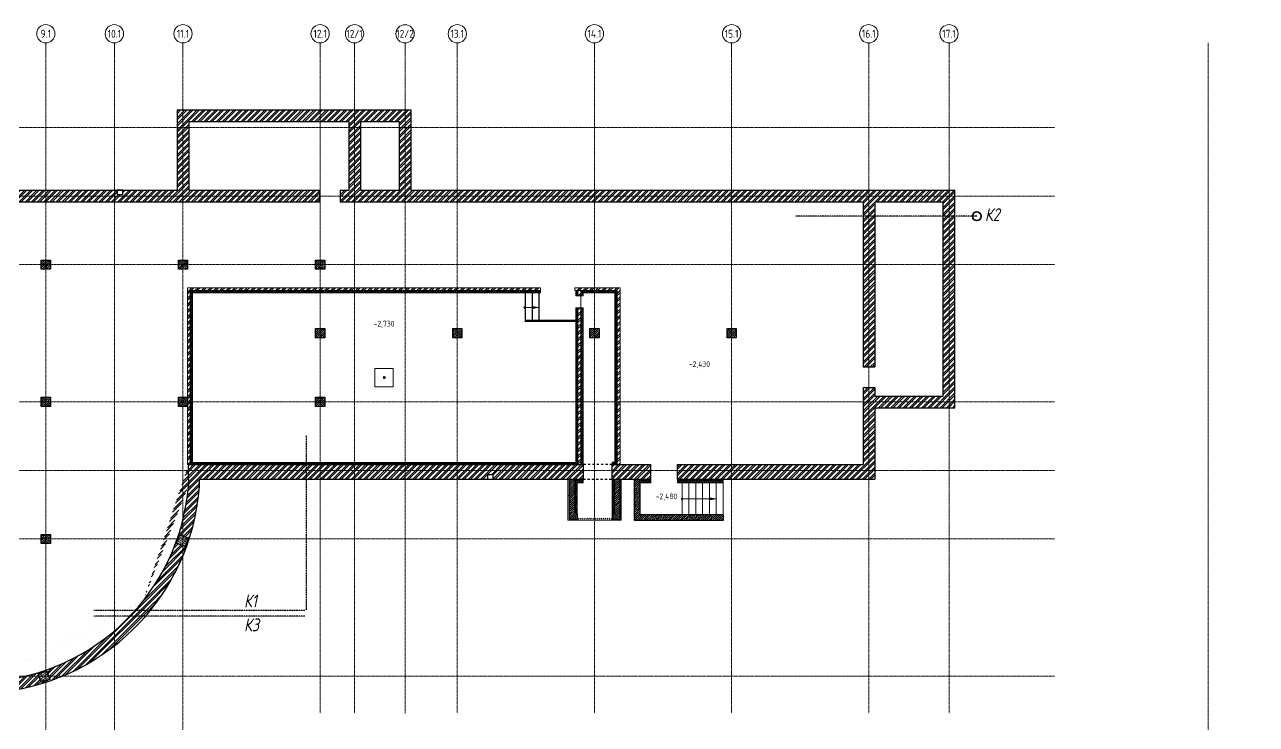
# Model space of a CAD drawing. Header units: millimetres. Extents: x -222892 to 671268, y 0 to 135099.
# Drawn here: x -195161 to -141279, y 104488 to 135099 of the extents above; entities that cross this region are included whole.
import ezdxf
from ezdxf import colors
from ezdxf.entities.mleader import LeaderData, LeaderLine
from ezdxf.enums import TextEntityAlignment as Align
from ezdxf.math import Vec2, Vec3

# ---------------------------------------------------------------- set-up
doc = ezdxf.new("R2010")
doc.units = ezdxf.units.MM
for name, pattern in [('ADSK_Штриховая_ш2 п1', [3, 2, -1]), ('осевая', [2, 1.25, -0.25, 0.25, -0.25]), ('Штрих', [6.35, 3.175, -3.175])]:
    doc.linetypes.add(name, pattern=pattern)
for name, color, linetype in [('_TEXT', 7, 'Continuous'), ('АР_Колонны', 250, 'Continuous'), ('АР_МосжилНии_Стены', 127, 'Continuous'), ('АР_Сети', 250, 'ADSK_Штриховая_ш2 п1'), ('АР_стены', 250, 'Continuous'), ('АР_Сущ Несущая стена', 216, 'Continuous'), ('Тонкая', 7, 'Continuous')]:
    doc.layers.add(name, color=color, linetype=linetype)
for name, color, linetype, lineweight in [('_К2', 42, 'Continuous', 35), ('АР_Колонны Штрих', 250, 'Continuous', 5), ('АР_Лестницы', 250, 'Continuous', 15), ('АР_Перегородки кирпич', 244, 'Continuous', 5), ('АР_Перегородки_кирпич_Штрих', 244, 'Continuous', 5), ('АР_Утеплитель', 154, 'Continuous', 5), ('АР_Штриховка кирпич', 250, 'Continuous', 5), ('АР_Штриховка монолит', 250, 'Continuous', 5), ('КР_Оси', 7, 'Continuous', 5), ('КР_Тонкая', 250, 'Continuous', 5), ('М_проемы ОВ 4-5эт', 172, 'Continuous', 5), ('ФВ-5', 250, 'Continuous', 5), ('Штриховка', 7, 'Continuous', 5)]:
    doc.layers.add(name, color=color, linetype=linetype, lineweight=lineweight)
doc.styles.add('ISOCPEUR', font='isocpeur.ttf', dxfattribs={"width": 0.85})
doc.styles.add('М2', font='isocpeui.ttf', dxfattribs={"width": 0.8})

# ---------------------------------------------------------------- blocks, each defined once
blk = doc.blocks.new('*U4456')
h = blk.add_hatch(color=256)
h.dxf.hatch_style = 1
edge = h.paths.add_edge_path()
edge.add_arc((0, 0), 27.6, 359.64, 719.64)
h = blk.add_hatch(color=256)
h.dxf.hatch_style = 1
h.paths.add_polyline_path([(1200, -44), (1200, 44), (1500, 0)])
blk.add_line((1500, 0), (0, 0))
blk.add_lwpolyline([(1200, 44), (1200, -44), (1500, 0), (1200, 44)])
blk.add_circle((0, 0), 27.6)
blk = doc.blocks.new('A$Cb1ac1438')
at = {"layer": 'АР_Колонны Штрих', "ltscale": 100}
h = blk.add_hatch(dxfattribs=at)
h.set_pattern_fill('ANSI35', color=256, scale=500, angle=161.0398)
h.set_pattern_definition([(206.039832, (898269.91, -348997.31), (54.874485, -112.311134), []), (206.039832, (898186.31, -348968.59), (54.874485, -112.311134), [156.25, -31.25, 0, -31.25])])
h.paths.add_polyline_path([(5719, -203), (6098, -333), (6228, 46), (5849, 176)])
h = blk.add_hatch(dxfattribs=at)
h.set_pattern_fill('ANSI35', color=256, scale=500, angle=-72.0645)
h.set_pattern_definition([(332.935457, (-256735.91, 917047.48), (56.87424, 111.311818), []), (332.935457, (-256708.7, 916963.39), (56.87424, 111.311818), [156.25, -31.25, 0, -31.25])])
h.paths.add_polyline_path([(173, -6155), (50, -5774), (-331, -5897), (-207, -6278)])
at = {"layer": 'АР_Колонны', "ltscale": 100}
for points in [[(6098, -333), (5719, -203), (5849, 176), (6228, 46)], [(50, -5774), (173, -6155), (-207, -6278), (-331, -5897)]]:
    blk.add_lwpolyline(points, close=True, dxfattribs=at)
blk = doc.blocks.new('_DotSmall')
at = {"color": 0, "linetype": 'ByBlock', "const_width": 0.5}
blk.add_lwpolyline([(-0.0625, 0, 1), (0.0625, 0, 1)], format="xyb", close=True, dxfattribs=at)
blk = doc.blocks.new('*U4727')
h = blk.add_hatch(color=256)
h.dxf.hatch_style = 1
edge = h.paths.add_edge_path()
edge.add_arc((0, 0), 27.6, 359.64, 719.64)
h = blk.add_hatch(color=256)
h.dxf.hatch_style = 1
h.paths.add_polyline_path([(326, -44), (326, 44), (626, 0)])
blk.add_line((626, 0), (0, 0))
blk.add_lwpolyline([(326, 44), (326, -44), (626, 0), (326, 44)])
blk.add_circle((0, 0), 27.6)
blk = doc.blocks.new('*U5867')
at = {"color": 0, "linetype": 'ByBlock', "lineweight": -2, "ltscale": 10}
blk.add_line((0, 0), (0, -80880), dxfattribs=at)
blk = doc.blocks.new('*U5875')
at = {"color": 0, "linetype": 'Continuous', "lineweight": -2}
blk.add_line((-71487, 0), (-71987, 0), dxfattribs=at)
at = {"color": 0, "linetype": 'ByBlock', "lineweight": -2, "ltscale": 10}
blk.add_line((0, 0), (-71487, 0), dxfattribs=at)
at = {"color": 0, "linetype": 'Continuous', "lineweight": -2}
blk.add_circle((-72387, 0), 400, dxfattribs=at)
at = {"color": 0, "linetype": 'Continuous', "lineweight": -2, "style": 'ISOCPEUR', "width": 0.85}
blk.add_text('Ж.1', height=350, dxfattribs=at).set_placement((-72387, 0), align=Align.MIDDLE_CENTER)
blk = doc.blocks.new('*U5876')
at = {"color": 0, "linetype": 'Continuous', "lineweight": -2}
blk.add_line((-71487, 0), (-71987, 0), dxfattribs=at)
at = {"color": 0, "linetype": 'ByBlock', "lineweight": -2, "ltscale": 10}
blk.add_line((0, 0), (-71487, 0), dxfattribs=at)
at = {"color": 0, "linetype": 'Continuous', "lineweight": -2}
blk.add_circle((-72387, 0), 400, dxfattribs=at)
at = {"color": 0, "linetype": 'Continuous', "lineweight": -2, "style": 'ISOCPEUR', "width": 0.85}
blk.add_text('И.1', height=350, dxfattribs=at).set_placement((-72387, 0), align=Align.MIDDLE_CENTER)
blk = doc.blocks.new('*U5877')
at = {"color": 0, "linetype": 'Continuous', "lineweight": -2}
blk.add_line((-71487, 0), (-71987, 0), dxfattribs=at)
at = {"color": 0, "linetype": 'ByBlock', "lineweight": -2, "ltscale": 10}
blk.add_line((0, 0), (-71487, 0), dxfattribs=at)
at = {"color": 0, "linetype": 'Continuous', "lineweight": -2}
blk.add_circle((-72387, 0), 400, dxfattribs=at)
at = {"color": 0, "linetype": 'Continuous', "lineweight": -2, "style": 'ISOCPEUR', "width": 0.85}
blk.add_text('К.1', height=350, dxfattribs=at).set_placement((-72387, 0), align=Align.MIDDLE_CENTER)
blk = doc.blocks.new('*U5878')
at = {"color": 0, "linetype": 'Continuous', "lineweight": -2}
blk.add_line((-71487, 0), (-71987, 0), dxfattribs=at)
at = {"color": 0, "linetype": 'ByBlock', "lineweight": -2, "ltscale": 10}
blk.add_line((0, 0), (-71487, 0), dxfattribs=at)
at = {"color": 0, "linetype": 'Continuous', "lineweight": -2}
blk.add_circle((-72387, 0), 400, dxfattribs=at)
at = {"color": 0, "linetype": 'Continuous', "lineweight": -2, "style": 'ISOCPEUR', "width": 0.85}
blk.add_text('Л.1', height=350, dxfattribs=at).set_placement((-72387, 0), align=Align.MIDDLE_CENTER)
blk = doc.blocks.new('*U5879')
at = {"color": 0, "linetype": 'Continuous', "lineweight": -2}
blk.add_line((-71487, 0), (-71987, 0), dxfattribs=at)
at = {"color": 0, "linetype": 'ByBlock', "lineweight": -2, "ltscale": 10}
blk.add_line((0, 0), (-71487, 0), dxfattribs=at)
at = {"color": 0, "linetype": 'Continuous', "lineweight": -2}
blk.add_circle((-72387, 0), 400, dxfattribs=at)
at = {"color": 0, "linetype": 'Continuous', "lineweight": -2, "style": 'ISOCPEUR', "width": 0.85}
blk.add_text('М.1', height=350, dxfattribs=at).set_placement((-72387, 0), align=Align.MIDDLE_CENTER)
blk = doc.blocks.new('*U5880')
at = {"color": 0, "linetype": 'Continuous', "lineweight": -2}
blk.add_line((-71487, 0), (-71987, 0), dxfattribs=at)
at = {"color": 0, "linetype": 'ByBlock', "lineweight": -2, "ltscale": 10}
blk.add_line((0, 0), (-71487, 0), dxfattribs=at)
at = {"color": 0, "linetype": 'Continuous', "lineweight": -2}
blk.add_circle((-72387, 0), 400, dxfattribs=at)
at = {"color": 0, "linetype": 'Continuous', "lineweight": -2, "style": 'ISOCPEUR', "width": 0.85}
blk.add_text('Н.1', height=350, dxfattribs=at).set_placement((-72387, 0), align=Align.MIDDLE_CENTER)
blk = doc.blocks.new('*U5881')
at = {"color": 0, "linetype": 'Continuous', "lineweight": -2}
blk.add_line((-71487, 0), (-71987, 0), dxfattribs=at)
at = {"color": 0, "linetype": 'ByBlock', "lineweight": -2, "ltscale": 10}
blk.add_line((0, 0), (-71487, 0), dxfattribs=at)
at = {"color": 0, "linetype": 'Continuous', "lineweight": -2}
blk.add_circle((-72387, 0), 400, dxfattribs=at)
at = {"color": 0, "linetype": 'Continuous', "lineweight": -2, "style": 'ISOCPEUR', "width": 0.85}
blk.add_text('П.1', height=350, dxfattribs=at).set_placement((-72387, 0), align=Align.MIDDLE_CENTER)
blk = doc.blocks.new('*U5889')
at = {"color": 0, "linetype": 'Continuous', "lineweight": -2}
blk.add_line((0, 0), (0, 500), dxfattribs=at)
at = {"color": 0, "linetype": 'ByBlock', "lineweight": -2, "ltscale": 10}
blk.add_line((0, 0), (0, -53278), dxfattribs=at)
at = {"color": 0, "linetype": 'Continuous', "lineweight": -2}
blk.add_circle((0, 900), 400, dxfattribs=at)
at = {"color": 0, "linetype": 'Continuous', "lineweight": -2, "style": 'ISOCPEUR', "width": 0.85}
blk.add_text('9.1', height=350, dxfattribs=at).set_placement((0, 900), align=Align.MIDDLE_CENTER)
blk = doc.blocks.new('*U5890')
at = {"color": 0, "linetype": 'Continuous', "lineweight": -2}
blk.add_line((0, 0), (0, 500), dxfattribs=at)
at = {"color": 0, "linetype": 'ByBlock', "lineweight": -2, "ltscale": 10}
blk.add_line((0, 0), (0, -53278), dxfattribs=at)
at = {"color": 0, "linetype": 'Continuous', "lineweight": -2}
blk.add_circle((0, 900), 400, dxfattribs=at)
at = {"color": 0, "linetype": 'Continuous', "lineweight": -2, "style": 'ISOCPEUR', "width": 0.85}
blk.add_text('10.1', height=350, dxfattribs=at).set_placement((0, 900), align=Align.MIDDLE_CENTER)
blk = doc.blocks.new('*U5891')
at = {"color": 0, "linetype": 'Continuous', "lineweight": -2}
blk.add_line((0, 0), (0, 500), dxfattribs=at)
at = {"color": 0, "linetype": 'ByBlock', "lineweight": -2, "ltscale": 10}
blk.add_line((0, 0), (0, -53278), dxfattribs=at)
at = {"color": 0, "linetype": 'Continuous', "lineweight": -2}
blk.add_circle((0, 900), 400, dxfattribs=at)
at = {"color": 0, "linetype": 'Continuous', "lineweight": -2, "style": 'ISOCPEUR', "width": 0.85}
blk.add_text('11.1', height=350, dxfattribs=at).set_placement((0, 900), align=Align.MIDDLE_CENTER)
blk = doc.blocks.new('*U5892')
at = {"color": 0, "linetype": 'Continuous', "lineweight": -2}
blk.add_line((0, 0), (0, 500), dxfattribs=at)
at = {"color": 0, "linetype": 'ByBlock', "lineweight": -2, "ltscale": 10}
blk.add_line((0, 0), (0, -28823), dxfattribs=at)
at = {"color": 0, "linetype": 'Continuous', "lineweight": -2}
blk.add_circle((0, 900), 400, dxfattribs=at)
at = {"color": 0, "linetype": 'Continuous', "lineweight": -2, "style": 'ISOCPEUR', "width": 0.85}
blk.add_text('12.1', height=350, dxfattribs=at).set_placement((0, 900), align=Align.MIDDLE_CENTER)
blk = doc.blocks.new('*U5893')
at = {"color": 0, "linetype": 'Continuous', "lineweight": -2}
blk.add_line((0, 0), (0, 500), dxfattribs=at)
at = {"color": 0, "linetype": 'ByBlock', "lineweight": -2, "ltscale": 10}
blk.add_line((0, 0), (0, -28823), dxfattribs=at)
at = {"color": 0, "linetype": 'Continuous', "lineweight": -2}
blk.add_circle((0, 900), 400, dxfattribs=at)
at = {"color": 0, "linetype": 'Continuous', "lineweight": -2, "style": 'ISOCPEUR', "width": 0.85}
blk.add_text('12/1', height=350, dxfattribs=at).set_placement((0, 900), align=Align.MIDDLE_CENTER)
blk = doc.blocks.new('*U5894')
at = {"color": 0, "linetype": 'Continuous', "lineweight": -2}
blk.add_line((0, 0), (0, 500), dxfattribs=at)
at = {"color": 0, "linetype": 'ByBlock', "lineweight": -2, "ltscale": 10}
blk.add_line((0, 0), (0, -28821.751551), dxfattribs=at)
at = {"color": 0, "linetype": 'Continuous', "lineweight": -2}
blk.add_circle((0, 900), 400, dxfattribs=at)
at = {"color": 0, "linetype": 'Continuous', "lineweight": -2, "style": 'ISOCPEUR', "width": 0.85}
blk.add_text('12/2', height=350, dxfattribs=at).set_placement((0, 900), align=Align.MIDDLE_CENTER)
blk = doc.blocks.new('*U5895')
at = {"color": 0, "linetype": 'Continuous', "lineweight": -2}
blk.add_line((0, 0), (0, 500), dxfattribs=at)
at = {"color": 0, "linetype": 'ByBlock', "lineweight": -2, "ltscale": 10}
blk.add_line((0, 0), (0, -28823), dxfattribs=at)
at = {"color": 0, "linetype": 'Continuous', "lineweight": -2}
blk.add_circle((0, 900), 400, dxfattribs=at)
at = {"color": 0, "linetype": 'Continuous', "lineweight": -2, "style": 'ISOCPEUR', "width": 0.85}
blk.add_text('13.1', height=350, dxfattribs=at).set_placement((0, 900), align=Align.MIDDLE_CENTER)
blk = doc.blocks.new('*U5896')
at = {"color": 0, "linetype": 'Continuous', "lineweight": -2}
blk.add_line((0, 0), (0, 500), dxfattribs=at)
at = {"color": 0, "linetype": 'ByBlock', "lineweight": -2, "ltscale": 10}
blk.add_line((0, 0), (0, -28823), dxfattribs=at)
at = {"color": 0, "linetype": 'Continuous', "lineweight": -2}
blk.add_circle((0, 900), 400, dxfattribs=at)
at = {"color": 0, "linetype": 'Continuous', "lineweight": -2, "style": 'ISOCPEUR', "width": 0.85}
blk.add_text('14.1', height=350, dxfattribs=at).set_placement((0, 900), align=Align.MIDDLE_CENTER)
blk = doc.blocks.new('*U5897')
at = {"color": 0, "linetype": 'Continuous', "lineweight": -2}
blk.add_line((0, 0), (0, 500), dxfattribs=at)
at = {"color": 0, "linetype": 'ByBlock', "lineweight": -2, "ltscale": 10}
blk.add_line((0, 0), (0, -28823), dxfattribs=at)
at = {"color": 0, "linetype": 'Continuous', "lineweight": -2}
blk.add_circle((0, 900), 400, dxfattribs=at)
at = {"color": 0, "linetype": 'Continuous', "lineweight": -2, "style": 'ISOCPEUR', "width": 0.85}
blk.add_text('15.1', height=350, dxfattribs=at).set_placement((0, 900), align=Align.MIDDLE_CENTER)
blk = doc.blocks.new('*U5898')
at = {"color": 0, "linetype": 'Continuous', "lineweight": -2}
blk.add_line((0, 0), (0, 500), dxfattribs=at)
at = {"color": 0, "linetype": 'ByBlock', "lineweight": -2, "ltscale": 10}
blk.add_line((0, 0), (0, -28823), dxfattribs=at)
at = {"color": 0, "linetype": 'Continuous', "lineweight": -2}
blk.add_circle((0, 900), 400, dxfattribs=at)
at = {"color": 0, "linetype": 'Continuous', "lineweight": -2, "style": 'ISOCPEUR', "width": 0.85}
blk.add_text('16.1', height=350, dxfattribs=at).set_placement((0, 900), align=Align.MIDDLE_CENTER)
blk = doc.blocks.new('*U5899')
at = {"color": 0, "linetype": 'Continuous', "lineweight": -2}
blk.add_line((0, 0), (0, 500), dxfattribs=at)
at = {"color": 0, "linetype": 'ByBlock', "lineweight": -2, "ltscale": 10}
blk.add_line((0, 0), (0, -28823), dxfattribs=at)
at = {"color": 0, "linetype": 'Continuous', "lineweight": -2}
blk.add_circle((0, 900), 400, dxfattribs=at)
at = {"color": 0, "linetype": 'Continuous', "lineweight": -2, "style": 'ISOCPEUR', "width": 0.85}
blk.add_text('17.1', height=350, dxfattribs=at).set_placement((0, 900), align=Align.MIDDLE_CENTER)
blk = doc.blocks.new('A$C4c190d01')
at = {"layer": 'КР_Оси', "linetype": 'осевая'}
for name, p in [('*U5889', (17569.9, 78593.6)), ('*U5890', (20569.9, 78593.6)), ('*U5891', (23569.9, 78593.6)), ('*U5892', (29569.9, 78593.6)), ('*U5893', (31074.9, 78593.6)), ('*U5894', (33284.9, 78592.1)), ('*U5895', (35569.9, 78593.6)), ('*U5896', (41569.9, 78593.6)), ('*U5897', (47569.9, 78593.6)), ('*U5898', (53569.9, 78593.6)), ('*U5899', (57079.9, 78593.6)), ('*U5867', (68415, 79093.6)), ('*U5881', (61698.3, 75395)), ('*U5880', (61698.3, 72395)), ('*U5879', (61698.3, 69395)), ('*U5878', (61698.3, 63395)), ('*U5877', (61698.3, 60395)), ('*U5876', (61698.3, 57395)), ('*U5875', (61698.3, 51395))]:
    blk.add_blockref(name, p, dxfattribs=at)

msp = doc.modelspace()

# ---------------------------------------------------------------- hatches: boundary and pattern name
at = {"layer": 'АР_Колонны Штрих', "ltscale": 100}
h = msp.add_hatch(dxfattribs=at)
h.set_pattern_fill('ANSI35', color=256, scale=20)
h.paths.add_polyline_path([(-194033.9, 124800.7), (-194433.9, 124800.7), (-194433.9, 124400.7), (-194033.9, 124400.7)])
h = msp.add_hatch(dxfattribs=at)
h.set_pattern_fill('ANSI35', color=256, scale=20)
h.paths.add_polyline_path([(-188033.9, 124800.7), (-188433.9, 124800.7), (-188433.9, 124400.7), (-188033.9, 124400.7)])
h = msp.add_hatch(dxfattribs=at)
h.set_pattern_fill('ANSI35', color=256, scale=20)
h.paths.add_polyline_path([(-182033.9, 124800.7), (-182433.9, 124800.7), (-182433.9, 124400.7), (-182033.9, 124400.7)])
h = msp.add_hatch(dxfattribs=at)
h.set_pattern_fill('ANSI35', color=256, scale=20)
h.paths.add_polyline_path([(-182033.9, 121800.7), (-182433.9, 121800.7), (-182433.9, 121400.7), (-182033.9, 121400.7)])
h = msp.add_hatch(dxfattribs=at)
h.set_pattern_fill('ANSI35', color=256, scale=20)
h.paths.add_polyline_path([(-176033.9, 121800.7), (-176433.9, 121800.7), (-176433.9, 121400.7), (-176033.9, 121400.7)])
h = msp.add_hatch(dxfattribs=at)
h.set_pattern_fill('ANSI35', color=256, scale=20)
h.paths.add_polyline_path([(-170033.9, 121800.7), (-170433.9, 121800.7), (-170433.9, 121400.7), (-170033.9, 121400.7)])
h = msp.add_hatch(dxfattribs=at)
h.set_pattern_fill('ANSI35', color=256, scale=20)
h.paths.add_polyline_path([(-164033.9, 121800.7), (-164433.9, 121800.7), (-164433.9, 121400.7), (-164033.9, 121400.7)])
h = msp.add_hatch(dxfattribs=at)
h.set_pattern_fill('ANSI35', color=256, scale=20)
h.paths.add_polyline_path([(-194033.9, 118800.7), (-194433.9, 118800.7), (-194433.9, 118400.7), (-194033.9, 118400.7)])
h = msp.add_hatch(dxfattribs=at)
h.set_pattern_fill('ANSI35', color=256, scale=20)
h.paths.add_polyline_path([(-188033.9, 118800.7), (-188433.9, 118800.7), (-188433.9, 118400.7), (-188033.9, 118400.7)])
h = msp.add_hatch(dxfattribs=at)
h.set_pattern_fill('ANSI35', color=256, scale=20)
h.paths.add_polyline_path([(-182033.9, 118800.7), (-182433.9, 118800.7), (-182433.9, 118400.7), (-182033.9, 118400.7)])
h = msp.add_hatch(dxfattribs=at)
h.set_pattern_fill('ANSI35', color=256, scale=20)
h.paths.add_polyline_path([(-194033.9, 112800.7), (-194433.9, 112800.7), (-194433.9, 112400.7), (-194033.9, 112400.7)])
at = {"layer": 'АР_Перегородки_кирпич_Штрих', "ltscale": 100}
h = msp.add_hatch(dxfattribs=at)
h.set_pattern_fill('ANSI32', color=256, scale=20)
h.paths.add_polyline_path([(-169113.9, 123589.9), (-170233.9, 123589.9), (-170233.9, 123469.9), (-169233.9, 123469.9), (-169234.4, 121600.7), (-169114.4, 121600.7)])
h.paths.add_polyline_path([(-169114.4, 121600.7), (-169234.4, 121600.7), (-169235.2, 118670.2), (-169233.9, 115850.7), (-169115.9, 115850.7), (-169115.2, 118550.2)])
h.paths.add_polyline_path([(-171088, 123589.9), (-171088, 123469.9), (-170953.9, 123469.9), (-170954.4, 123241.4), (-170834.4, 123241.4), (-170833.9, 123469.9), (-170233.9, 123469.9), (-170233.9, 123589.9)])
h.paths.add_polyline_path([(-187914.3, 115997.4), (-187913, 123469.9), (-172588, 123469.9), (-172588, 123589.9), (-188033, 123589.9), (-188034.3, 115997.4)])
h.paths.add_polyline_path([(-188034.2, 116422.3), (-187994.3, 116422.3), (-187994.3, 116462.3), (-188034.2, 116462.3)], flags=16)
h.paths.add_polyline_path([(-187914.3, 115997.6), (-188034.2, 115997.6), (-188034.3, 115850.7), (-187914.3, 115850.7)])
h = msp.add_hatch(dxfattribs=at)
h.set_pattern_fill('ANSI32', color=256, scale=20)
h.paths.add_polyline_path([(-170834.8, 118600.7), (-170954.7, 118600.7), (-170954.7, 115850.7), (-170835.2, 115850.7)])
h.paths.add_polyline_path([(-170834.5, 120325.5), (-170834.7, 120325.5), (-170834.7, 118600.7), (-170834.9, 118600.7), (-170834.5, 120325.4), (-170834.4, 120325.5), (-170834.5, 120325.5), (-170834.8, 118600.7), (-170834.7, 118600.7), (-170834.6, 122711.4), (-170954.6, 122711.4), (-170954.7, 118600.7), (-170834.8, 118600.7)])
at = {"layer": 'АР_Утеплитель', "ltscale": 100}
h = msp.add_hatch(dxfattribs=at)
h.set_pattern_fill('ANSI37', color=256, scale=20)
h.paths.add_polyline_path([(-170726.4, 115058.3), (-170726.4, 115210.7), (-171093.9, 115210.7), (-171093.9, 113714.4), (-170994, 113714.4), (-170994, 113811.2), (-170993.7, 113811.2), (-170994.9, 115058.3)])
h = msp.add_hatch(dxfattribs=at)
h.set_pattern_fill('ANSI37', color=256, scale=20)
h.paths.add_polyline_path([(-169363.9, 115210.7), (-169463.8, 115210.7), (-169463.8, 113714.4), (-169363.9, 113714.4)])
h = msp.add_hatch(dxfattribs=at)
h.set_pattern_fill('ANSI37', color=256, scale=20)
h.paths.add_polyline_path([(-169363.9, 115210.6), (-169363.9, 115058.3)], flags=17)
h = msp.add_hatch(dxfattribs=at)
h.set_pattern_fill('ANSI37', color=256, scale=20)
h.paths.add_polyline_path([(-167768.9, 115210.7), (-168033.2, 115210.7), (-168233.2, 115210.7), (-168233.2, 115060.7), (-167768.9, 115060.7)])
h = msp.add_hatch(dxfattribs=at)
h.set_pattern_fill('ANSI37', color=256, scale=20)
h.paths.add_polyline_path([(-164603.2, 115210.7), (-166403.9, 115210.7), (-166603.9, 115210.7), (-166603.9, 115060.7), (-166263.3, 115060.7), (-164603.2, 115060.7)])
at = {"layer": 'АР_Штриховка кирпич', "ltscale": 100}
h = msp.add_hatch(dxfattribs=at)
h.set_pattern_fill('ANSI32', color=256, scale=20)
h.paths.add_polyline_path([(-187863.9, 131370.7), (-188493.9, 131370.7), (-188493.9, 127860.7), (-188993.9, 127860.7), (-188993.9, 127350.7), (-182264.6, 127350.7), (-182264.6, 127860.7), (-187983.9, 127860.7), (-187983.9, 130860.7), (-187863.9, 130860.7)])
h = msp.add_hatch(dxfattribs=at)
h.set_pattern_fill('ANSI32', color=256, scale=20)
h.paths.add_polyline_path([(-178877, 128908.6), (-178914, 128908.6)], flags=17)
h.paths.add_polyline_path([(-178263.9, 128879.9), (-178773.9, 128879.9), (-178773.9, 127860.7), (-180473.9, 127860.7), (-180473.9, 130860.7), (-178773.9, 130860.7), (-178773.9, 128879.5), (-178263.9, 128880.3), (-178263.9, 131370.7), (-187878.6, 131370.7), (-187878.6, 130860.7), (-180983.9, 130860.7), (-180983.9, 127860.7), (-181364.2, 127860.7), (-181364.2, 127350.7), (-180753.3, 127350.7), (-158483.9, 127350.7), (-158483.9, 127860.7), (-178263.9, 127860.7)])
h = msp.add_hatch(dxfattribs=at)
h.set_pattern_fill('ANSI32', color=256, scale=20)
h.paths.add_polyline_path([(-190868.8, 127661.1), (-191119.1, 127661.1), (-191119.1, 127860.7), (-196973.9, 127860.7), (-196973.9, 128145.9), (-197483.9, 128145.9), (-197483.9, 127350.7), (-188978.2, 127350.7), (-188978.2, 127860.7), (-190868.8, 127860.7)])
h = msp.add_hatch(dxfattribs=at)
h.set_pattern_fill('ANSI32', color=256, scale=20)
h.paths.add_polyline_path([(-154463.9, 127860.7), (-158483.9, 127860.7), (-158483.9, 120130.7), (-157973.9, 120130.7), (-157973.9, 127350.2), (-154973.9, 127351.2), (-154973.9, 118961.3), (-154463.9, 118960.2)])
h = msp.add_hatch(dxfattribs=at)
h.set_pattern_fill('ANSI32', color=256, scale=20)
h.paths.add_polyline_path([(-157973.9, 118340.7), (-154463.9, 118340.7), (-154463.9, 118970.7), (-154973.9, 118970.7), (-154973.9, 118850.7), (-157973.9, 118850.7), (-157973.9, 119230.7), (-158483.9, 119230.7), (-158483.9, 115850.7), (-159328.9, 115850.7), (-159328.9, 115210.7), (-157973.9, 115210.7)])
h = msp.add_hatch(dxfattribs=at)
h.set_pattern_fill('ANSI32', color=256, scale=20)
h.paths.add_polyline_path([(-188008, 112648.2), (-188023.1, 112600.7), (-188233.9, 112600.7), (-188261, 112732.7)], flags=16)
h.paths.add_polyline_path([(-188444.8, 112600.7), (-188386.8, 112776.5), (-188260.4, 112734.3), (-188233.9, 112600.7)], flags=16)
h.paths.add_polyline_path([(-188134.8, 112268.2), (-188261.2, 112310.4), (-188233.9, 112600.7), (-188023.1, 112600.7)], flags=16)
h.paths.add_polyline_path([(-188260.6, 112312.1), (-188513.7, 112396.5), (-188444.8, 112600.7), (-188233.9, 112600.7)], flags=16)
edge = h.paths.add_edge_path()
edge.add_line((-187128.9, 115850.7), (-187998.9, 115850.7))
edge.add_arc((-1342166.5, 115380.7), 1154167.7, -0.023332, 0.023332, ccw=False)
edge.add_arc((-197283.1, 115664.2), 9314.8, 321.68272, 355.35999, ccw=False)
edge.add_line((-189974.9, 109888.9), (-189438.3, 109758.9))
edge.add_arc((-197235.7, 115605.7), 9745.9, 323.13615, 355.91074)
edge.add_line((-187514.6, 114910.7), (-187514.6, 115210.7))
edge.add_line((-187514.6, 115210.7), (-187128.9, 115210.7))
edge.add_line((-187128.9, 115210.7), (-187128.9, 115850.7))
h = msp.add_hatch(dxfattribs=at)
h.set_pattern_fill('ANSI32', color=256, scale=20)
h.paths.add_polyline_path([(-174658.8, 115410.2), (-174658.8, 115210.7), (-170726.4, 115210.7), (-170726.4, 115850.7), (-187181.9, 115850.7), (-187181.9, 115210.7), (-174909.1, 115210.7), (-174909.1, 115410.2)])
h = msp.add_hatch(dxfattribs=at)
h.set_pattern_fill('ANSI32', color=256, scale=20)
h.paths.add_polyline_path([(-170726.4, 115210.7), (-170726.4, 115850.7)])
h.paths.add_polyline_path([(-169464.9, 115850.7), (-169464.9, 115210.7), (-167768.9, 115210.7), (-167768.9, 115850.7)])
h = msp.add_hatch(dxfattribs=at)
h.set_pattern_fill('ANSI32', color=256, scale=20)
h.paths.add_polyline_path([(-159321.3, 115850.7), (-166603.9, 115850.7), (-166603.9, 115210.7), (-159321.3, 115210.7)])
h = msp.add_hatch(dxfattribs=at)
h.set_pattern_fill('ANSI31', color=256, scale=20)
h.paths.add_polyline_path([(-170994, 113501.8), (-169463.8, 113501.8), (-169463.8, 113464.4), (-170994, 113464.4)])
h = msp.add_hatch(dxfattribs=at)
h.set_pattern_fill('ANSI32', color=256, scale=20)
h.paths.add_polyline_path([(-194233.9, 106811.5), (-194233.9, 106600.7), (-194522.4, 106575.5), (-194564.6, 106702)], flags=16)
h.paths.add_polyline_path([(-194185.6, 106828.4), (-194101.3, 106575.4), (-194233.9, 106600.7), (-194233.9, 106811.5)], flags=16)
h.paths.add_polyline_path([(-194233.9, 106389.9), (-194439.7, 106322), (-194524.1, 106575), (-194233.9, 106600.7)], flags=16)
h.paths.add_polyline_path([(-194233.9, 106389.9), (-194233.9, 106600.7), (-194103, 106574.8), (-194060.8, 106448.3)], flags=16)
edge = h.paths.add_edge_path()
edge.add_line((-197484, 104619.4), (-197484, 103409.5))
edge.add_line((-197484, 103409.5), (-197484, 98935.5))
edge.add_line((-197484, 98935.5), (-195044.8, 98935.7))
edge.add_line((-195044.8, 98935.7), (-195044.8, 99035.7))
edge.add_line((-195044.8, 99035.7), (-194972.2, 99035.7))
edge.add_line((-194972.2, 99035.7), (-194972.3, 99715.6))
edge.add_line((-194972.3, 99715.6), (-196704, 99715.6))
edge.add_line((-196704, 99715.6), (-196704, 101865.7))
edge.add_line((-196704, 101865.7), (-194354, 101865.7))
edge.add_line((-194354, 101865.7), (-193844, 102375.7))
edge.add_line((-193844, 102375.7), (-196973.6, 102375.7))
edge.add_line((-196973.6, 102375.7), (-196974, 105875.9))
edge.add_line((-196974, 105875.9), (-196674, 105875.9))
edge.add_arc((-197235.7, 115605.7), 9745.9, 273.30362, 293.08077)
edge.add_arc((-197235.7, 115605.7), 9745.9, 293.08077, 323.72504)
edge.add_line((-189378.6, 109839.4), (-189971.3, 109893.4))
edge.add_arc((-197283.1, 115664.2), 9314.8, 273.74937, 321.7179, ccw=False)
edge.add_line((-196674, 106369.4), (-196974, 106369.4))
edge.add_line((-196974, 106369.4), (-196974, 106600.7))
edge.add_line((-196974, 106600.7), (-197484, 106600.7))
edge.add_line((-197484, 106600.7), (-197484, 104619.4))
h.paths.add_polyline_path([(-195050, 98935.7), (-196073.9, 98935.7), (-194743.8, 98935.7), (-194743.8, 93215.4), (-194233.9, 93215.4), (-194233.9, 98935.7), (-191233.9, 98935.7), (-191233.9, 97157.1), (-190723.9, 97157.1), (-190723.9, 99445.8), (-193844, 99445.7), (-193844, 102375.7), (-194354, 101865.7), (-194354, 99715.7), (-194973.9, 99715.7), (-194973.9, 99035.7), (-195050, 99035.7)])
at = {"layer": 'АР_Штриховка монолит', "ltscale": 500}
h = msp.add_hatch(dxfattribs=at)
h.set_pattern_fill('ANSI35', color=256, scale=20)
h.paths.add_polyline_path([(-171093.9, 115210.7), (-171343.9, 115210.7), (-171343.9, 113464.4), (-170994, 113464.5), (-170994, 113714.3), (-171093.9, 113714.4)])
h.paths.add_polyline_path([(-170994, 113714.4), (-170994, 113714.3), (-170994, 113464.5), (-170994, 113464.4)], flags=17)
h.paths.add_polyline_path([(-170994, 113465.4), (-170994, 113699.8), (-170994, 113714.4), (-170994, 113464.4)])
h.paths.add_polyline_path([(-169463.8, 113714.4), (-169463.8, 113464.4), (-169113.9, 113464.4), (-169113.9, 115210.7), (-169363.9, 115210.7), (-169363.9, 113714.4)])
at = {"layer": 'АР_Штриховка монолит', "ltscale": 100}
h = msp.add_hatch(dxfattribs=at)
h.set_pattern_fill('ANSI35', color=256, scale=20)
h.paths.add_polyline_path([(-168233.2, 113650.7), (-168233.2, 115210.7), (-168483.2, 115210.7), (-168483.2, 113400.7), (-164603.2, 113400.7), (-164603.2, 113650.7)])
at = {"layer": 'ФВ-5', "ltscale": 500}
h = msp.add_hatch(color=256, dxfattribs=at)
h.dxf.hatch_style = 1
h.paths.add_polyline_path([(-179359.8, 119662, 1), (-179496.7, 119662, 1)])
at = {"layer": 'Штриховка', "transparency": 33554636}
h = msp.add_hatch(dxfattribs=at)
h.set_pattern_fill('ANSI37', color=256, scale=20)
h.paths.add_polyline_path([(-172588, 123369.9), (-172588, 123469.9), (-187913, 123469.9), (-187914.3, 120532.7), (-187914.3, 115850.7), (-187128.9, 115850.7), (-182846.4, 115850.7), (-182846.4, 115950.7), (-187814.3, 115950.7), (-187814.3, 123369.9)])
h = msp.add_hatch(dxfattribs=at)
h.set_pattern_fill('ANSI37', color=256, scale=20)
h.paths.add_polyline_path([(-170953.9, 123469.9), (-171053.9, 123469.9), (-171053.9, 123241.4), (-170954.4, 123241.4)])
h = msp.add_hatch(dxfattribs=at)
h.set_pattern_fill('ANSI37', color=256, scale=20)
h.paths.add_polyline_path([(-169464.9, 115950.7), (-169464.9, 115850.7), (-169235.2, 115850.7), (-169234.6, 123470.1), (-170833.9, 123469.9), (-170834, 123241.4), (-170734.1, 123241.4), (-170734.1, 123370), (-169334, 123370.1), (-169335.2, 115950.7)])
h.paths.add_polyline_path([(-170735.2, 115850.7), (-170735.2, 115950.7), (-170735.2, 115950.7), (-170734.4, 122711.4), (-170834.1, 122711.4), (-170835.2, 115850.7)])
h = msp.add_hatch(dxfattribs=at)
h.set_pattern_fill('ANSI37', color=256, scale=20)
h.paths.add_polyline_path([(-170954.7, 122711.4), (-171053.9, 122711.4), (-171053.9, 115950.7), (-182846.4, 115950.7), (-182846.4, 115850.7), (-171270.2, 115850.7), (-170954.7, 115850.7)])

# ---------------------------------------------------------------- linework, layer by layer
at = {"layer": '_К2', "ltscale": 100}
msp.add_circle((-153509.4, 126717.4), 193.6, dxfattribs=at)
at = {"layer": 'АР_Колонны', "ltscale": 100}
for points in [[(-194433.9, 124800.7), (-194033.9, 124800.7), (-194033.9, 124400.7), (-194433.9, 124400.7)], [(-188433.9, 124800.7), (-188033.9, 124800.7), (-188033.9, 124400.7), (-188433.9, 124400.7)], [(-182433.9, 124800.7), (-182033.9, 124800.7), (-182033.9, 124400.7), (-182433.9, 124400.7)], [(-182433.9, 121800.7), (-182033.9, 121800.7), (-182033.9, 121400.7), (-182433.9, 121400.7)], [(-176433.9, 121800.7), (-176033.9, 121800.7), (-176033.9, 121400.7), (-176433.9, 121400.7)], [(-170433.9, 121800.7), (-170033.9, 121800.7), (-170033.9, 121400.7), (-170433.9, 121400.7)], [(-164433.9, 121800.7), (-164033.9, 121800.7), (-164033.9, 121400.7), (-164433.9, 121400.7)], [(-194433.9, 118800.7), (-194033.9, 118800.7), (-194033.9, 118400.7), (-194433.9, 118400.7)], [(-188433.9, 118800.7), (-188033.9, 118800.7), (-188033.9, 118400.7), (-188433.9, 118400.7)], [(-182433.9, 118800.7), (-182033.9, 118800.7), (-182033.9, 118400.7), (-182433.9, 118400.7)], [(-194433.9, 112800.7), (-194033.9, 112800.7), (-194033.9, 112400.7), (-194433.9, 112400.7)]]:
    msp.add_lwpolyline(points, close=True, dxfattribs=at)
at = {"layer": 'АР_Лестницы', "ltscale": 100}
for p, q in [((-166403.2, 113650.7), (-166403.2, 115050.7)), ((-166103.2, 113650.7), (-166103.2, 115050.7)), ((-165803.2, 113650.7), (-165803.2, 115050.7)), ((-165503.2, 113650.7), (-165503.2, 115050.7)), ((-165203.2, 113650.7), (-165203.2, 115050.7)), ((-164903.2, 113650.7), (-164903.2, 115050.7)), ((-164603.2, 113650.7), (-164603.2, 115210.7))]:
    msp.add_line(p, q, dxfattribs=at)
at = {"layer": 'АР_МосжилНии_Стены', "ltscale": 100}
for p, q in [((-188493.9, 131370.7), (-187863.9, 131370.7)), ((-188493.9, 131370.7), (-178263.9, 131370.7)), ((-188493.9, 131370.7), (-188493.9, 127860.7)), ((-178263.9, 131370.7), (-178263.9, 128509.5)), ((-187983.9, 130860.7), (-187863.9, 130860.7)), ((-187983.9, 130860.7), (-180983.9, 130860.7)), ((-187983.9, 130860.7), (-187983.9, 127860.7)), ((-180983.9, 130860.7), (-180983.9, 127860.7)), ((-180473.9, 130860.7), (-178773.9, 130860.7)), ((-180473.9, 130860.7), (-180473.9, 127860.7)), ((-178773.9, 130860.7), (-178773.9, 128509.5)), ((-178773.9, 128908.6), (-178773.9, 127860.7)), ((-178263.9, 128908.6), (-178263.9, 127860.7)), ((-196973.9, 127860.7), (-188904.1, 127860.7)), ((-189058.9, 127860.7), (-188493.9, 127860.7)), ((-187983.9, 127860.7), (-182264.6, 127860.7)), ((-182264.6, 127860.7), (-182264.6, 127350.7)), ((-181364.2, 127860.7), (-180983.9, 127860.7)), ((-181364.2, 127860.7), (-181364.2, 127350.7)), ((-180473.9, 127860.7), (-178773.9, 127860.7)), ((-178263.9, 127860.7), (-154463.9, 127860.7)), ((-154463.9, 118670.3), (-154463.9, 127860.7)), ((-197483.9, 127350.7), (-188969.1, 127350.7)), ((-188993.9, 127350.7), (-187983.9, 127350.7)), ((-187983.9, 127350.7), (-182264.6, 127350.7)), ((-181364.2, 127350.7), (-158483.9, 127350.7)), ((-158483.9, 127350.7), (-158483.9, 120130.7)), ((-157973.9, 127350.7), (-154973.9, 127350.7)), ((-157973.9, 127350.7), (-157973.9, 120130.7)), ((-154973.9, 118850.7), (-154973.9, 127350.7)), ((-158483.9, 120130.7), (-157973.9, 120130.7)), ((-158483.9, 119230.7), (-157973.9, 119230.7)), ((-158483.9, 119230.7), (-158483.9, 115850.7)), ((-157973.9, 119230.7), (-157973.9, 118850.7)), ((-157973.9, 118850.7), (-154973.9, 118850.7)), ((-154973.9, 118850.7), (-154973.9, 118970.7)), ((-154463.9, 118340.7), (-154463.9, 118970.7)), ((-157973.9, 118340.7), (-154463.9, 118340.7)), ((-157973.9, 118340.7), (-157973.9, 115210.7)), ((-187998.9, 115850.7), (-187128.9, 115850.7)), ((-187998.9, 115210.7), (-187998.9, 115850.7)), ((-187236.5, 115850.7), (-171270.2, 115850.7)), ((-171328.9, 115850.7), (-170726.4, 115850.7)), ((-169464.9, 115850.7), (-167768.9, 115850.7)), ((-167768.9, 115210.7), (-167768.9, 115850.7)), ((-166603.9, 115850.7), (-159112, 115850.7)), ((-166603.9, 115210.7), (-166603.9, 115850.7)), ((-159328.9, 115850.7), (-158483.9, 115850.7)), ((-187514.6, 115210.7), (-187063.9, 115210.7)), ((-187301.5, 115210.7), (-170849, 115210.7)), ((-172107.9, 115210.7), (-170726.4, 115210.7)), ((-171343.9, 115210.7), (-171343.9, 113464.4)), ((-171093.9, 115210.7), (-171093.9, 113714.4)), ((-169464.9, 115210.7), (-167768.9, 115210.7)), ((-169363.9, 113714.4), (-169363.9, 115210.7)), ((-169113.9, 113464.4), (-169113.9, 115210.7)), ((-166603.9, 115210.7), (-159047, 115210.7)), ((-159393.9, 115210.7), (-157973.9, 115210.7)), ((-171093.9, 113714.4), (-170994, 113714.4)), ((-170994, 113714.4), (-170994, 113464.4)), ((-169463.8, 113714.4), (-169363.9, 113714.4)), ((-171343.9, 113464.4), (-170994, 113464.4)), ((-169463.8, 113464.4), (-169113.9, 113464.4)), ((-164603.2, 113650.7), (-164603.2, 113400.7))]:
    msp.add_line(p, q, dxfattribs=at)
for points in [[(-190868.8, 127860.7), (-191119.1, 127860.7), (-191119.1, 127661.1), (-190868.8, 127661.1)], [(-174909.1, 115210.7), (-174658.8, 115210.7), (-174658.8, 115410.2), (-174909.1, 115410.2)]]:
    msp.add_lwpolyline(points, close=True, dxfattribs=at)
for points in [[(-187998.9, 115210.7), (-187998.9, 114910.7)], [(-187514.6, 114910.7), (-187514.6, 115210.7)], [(-164603.6, 113400.7), (-168483.2, 113400.7), (-168483.2, 115210.7)], [(-164603.2, 113650.7), (-168233.2, 113650.7), (-168233.2, 115210.7)], [(-169463.8, 113714.4), (-169463.8, 113464.4)]]:
    msp.add_lwpolyline(points, dxfattribs=at)
for centre, radius, start, end in [((-197283.1, 115664.2), 9314.8, 273.74937, 355.35999), ((-197235.7, 115605.7), 9745.9, 273.30362, 355.91074)]:
    msp.add_arc(centre, radius, start, end, dxfattribs=at)
at = {"layer": 'АР_Перегородки кирпич', "linetype": 'Continuous', "ltscale": 100}
for p, q in [((-188034.3, 120532.7, 2), (-188033, 123589.9, 2)), ((-188033, 123589.9, 2), (-172588, 123589.9, 2)), ((-187914.3, 120532.7, 2), (-187913, 123469.9, 2)), ((-187913, 123469.9, 2), (-172588, 123469.9, 2)), ((-172588, 123469.9, 2), (-172588, 123589.9, 2)), ((-171088, 123589.9, 2), (-169113.9, 123589.9, 2)), ((-171088, 123469.9, 2), (-171088, 123589.9, 2)), ((-170954.4, 123241.4, 2), (-170953.9, 123469.9, 2)), ((-170834.4, 123241.4, 2), (-170833.9, 123469.9, 2)), ((-169233.9, 123469.9, 2), (-169233.9, 115850.7)), ((-169113.9, 123589.9, 2), (-169115.9, 115850.7, 2)), ((-170834.4, 123241.4, 2), (-170954.4, 123241.4, 2)), ((-170954.7, 115850.7), (-170954.7, 122711.4, 2)), ((-170834.4, 122711.4, 2), (-170954.7, 122711.4, 2)), ((-170834.7, 115850.7), (-170834.7, 122711.4, 2)), ((-188034.3, 115850.7, 2), (-188034.3, 120570.2, 2)), ((-187914.3, 115850.7, 2), (-187914.3, 120570.2, 2)), ((-187998.9, 115850.7), (-188034.3, 115850.7, 2))]:
    msp.add_line(p, q, dxfattribs=at)
at = {"layer": 'АР_Перегородки кирпич', "linetype": 'Continuous', "ltscale": 100, "elevation": 2}
msp.add_lwpolyline([(-171088, 123469.9), (-169233.9, 123469.9)], dxfattribs=at)
at = {"layer": 'АР_Сети'}
for p, q in [((-153497.2, 126719.8), (-161442.9, 126719.8)), ((-182900.3, 109470.2), (-192137.9, 109470.2)), ((-182900.3, 109217.9), (-192137.9, 109217.9))]:
    msp.add_line(p, q, dxfattribs=at)
msp.add_lwpolyline([(-182846.4, 117132.4), (-182846.4, 109479.9)], dxfattribs=at)
at = {"layer": 'АР_Сущ Несущая стена', "ltscale": 100}
for p, q in [((-171393.9, 115210.7), (-170726.4, 115210.7)), ((-169464.9, 115210.7), (-169063.9, 115210.7))]:
    msp.add_line(p, q, dxfattribs=at)
for points in [[(-170726.4, 115850.7), (-170726.4, 115210.7)], [(-169464.9, 115210.7), (-169464.9, 115850.7)]]:
    msp.add_lwpolyline(points, dxfattribs=at)
at = {"layer": 'АР_Сущ Несущая стена', "linetype": 'Штрих', "ltscale": 30}
msp.add_lwpolyline([(-169464.9, 115210.7), (-169464.9, 115850.7), (-170726.4, 115850.7), (-170726.4, 115210.7), (-169464.9, 115210.7)], dxfattribs=at)
at = {"layer": 'АР_Утеплитель', "ltscale": 100}
for p, q in [((-171053.9, 123241.4, 0.6), (-170724.4, 123241.4, 2)), ((-171053.9, 122711.4, 0.6), (-170724, 122711.4, 1.9)), ((-170726.4, 115850.7), (-170725.2, 115960.7, 2)), ((-169464.9, 115850.7), (-169464.9, 115960.7, 2)), ((-170994, 115058.3), (-170994, 113714.4)), ((-169463.8, 115210.7), (-169463.8, 113714.4)), ((-167768.9, 115060.7), (-168233.2, 115060.7)), ((-167768.9, 115050.7), (-168233.2, 115050.7)), ((-167768.9, 115210.7), (-167768.9, 115050.7)), ((-166603.9, 115210.7), (-166603.9, 115050.7)), ((-164603.2, 115060.7), (-166603.9, 115060.7)), ((-164603.2, 115050.7), (-166603.9, 115050.7))]:
    msp.add_line(p, q, dxfattribs=at)
at = {"layer": 'АР_Утеплитель', "ltscale": 0.25}
for p, q in [((-171393.9, 115210.7), (-171393.9, 113414.4)), ((-169063.9, 113414.4), (-169063.9, 115210.7))]:
    msp.add_line(p, q, dxfattribs=at)
at = {"layer": 'АР_Утеплитель', "ltscale": 100, "elevation": 2}
for points in [[(-170834.4, 123241.4), (-170833.9, 123469.9), (-169233.9, 123469.9), (-169235.2, 115850.7), (-169464.9, 115850.7)], [(-170834.3, 123241.4), (-170834.3, 121602)], [(-170734.4, 123241.4), (-170733.9, 123369.9), (-169333.9, 123369.9), (-169335.2, 115950.7), (-169464.9, 115950.7)], [(-170724.4, 123241.4), (-170723.9, 123359.9), (-169343.9, 123359.9), (-169345.2, 115960.7), (-169464.9, 115960.7)], [(-170726.4, 115850.7), (-170835.2, 115850.7), (-170834.4, 122711.4)], [(-170735.2, 115850.7), (-170734.2, 122711.4)], [(-170725.2, 115960.7), (-170724.2, 122711.4)]]:
    msp.add_lwpolyline(points, dxfattribs=at)
at = {"layer": 'АР_Утеплитель', "ltscale": 100}
msp.add_lwpolyline([(-170994.9, 115058.3), (-170726.4, 115058.3), (-170726.4, 115210.7)], dxfattribs=at)
at = {"layer": 'КР_Тонкая', "elevation": 0.6}
for points in [[(-171053.9, 123241.5), (-171053.9, 123469.9)], [(-172588, 123369.9), (-187814.3, 123369.9), (-187814.3, 115950.7), (-171053.9, 115950.7), (-171053.9, 122711.4)]]:
    msp.add_lwpolyline(points, dxfattribs=at)
at = {"layer": 'М_проемы ОВ 4-5эт'}
msp.add_lwpolyline([(-179834.8, 119259.5), (-179033.3, 119259.5), (-179033.3, 120061.2), (-179834.8, 120061.2)], close=True, dxfattribs=at)
at = {"layer": 'Тонкая', "ltscale": 100}
for p, q in [((-173262.9, 123360, 0.6), (-173263, 122110.9, 0.6)), ((-172962.9, 123360, 0.6), (-172963, 122160.9, 0.6)), ((-172662.9, 123359.9, 0.6), (-172663, 122160.9, 0.6)), ((-171063.9, 122160.9, 0.6), (-173263, 122160.9, 0.6)), ((-171063.9, 122110.9, 0.6), (-173263, 122110.9, 0.6))]:
    msp.add_line(p, q, dxfattribs=at)
at = {"layer": 'Штриховка', "ltscale": 500}
for p, q in [((-172588, 123469.9, 0.6), (-172588, 123369.9, 0.6)), ((-171393.9, 113414.4), (-169063.9, 113414.4)), ((-170994, 113464.4), (-170994, 113414.4)), ((-169463.8, 113464.4), (-169463.8, 113414.4))]:
    msp.add_line(p, q, dxfattribs=at)

# ---------------------------------------------------------------- block references
at = {"layer": 'АР_Лестницы', "ltscale": 100, "xscale": -1, "rotation": 180}
msp.add_blockref('*U4727', (-173289.3, 122727.5, 0.6), dxfattribs=at)
at = {"layer": 'АР_Лестницы', "ltscale": 100}
msp.add_blockref('*U4456', (-166403.2, 114350.7), dxfattribs=at)
at = {"layer": 'АР_стены', "ltscale": 100}
msp.add_blockref('A$Cb1ac1438', (-194233.9, 112600.7), dxfattribs=at)

# ---------------------------------------------------------------- texts
at = {"layer": 'АР_Сети', "ltscale": 10, "style": 'М2', "width": 0.8}
for s, p in [('К2', (-153152, 126507.4)), ('К1', (-185561.6, 109606)), ('К3', (-185561.6, 108561))]:
    msp.add_text(s, height=560, dxfattribs=at).set_placement(p)

# ---------------------------------------------------------------- leaders
at = {"layer": '_TEXT'}
ml = msp.add_multileader_mtext('Standard', dxfattribs=at)
ml.set_content('{\\W0.8;-2,730}', color=256, style='ISOCPEUR')
ml.set_leader_properties(color=256, linetype='Continuous', lineweight=-1)
ml.set_arrow_properties(name='DOTSMALL')
ml.build(insert=Vec2(0, 0))
ml.multileader.update_dxf_attribs({"has_dogleg": 0, "has_text_frame": 1, "text_left_attachment_type": 4, "text_right_attachment_type": 4, "dogleg_length": 0, "arrow_head_size": 180})
ctx = ml.context
ctx.base_point, ctx.char_height, ctx.arrow_head_size, ctx.landing_gap_size, ctx.plane_origin = Vec3(-179853.2, 121809, 0), 250, 180, 50, Vec3(-184511.7, 117956.7, 0)
ctx.left_attachment, ctx.right_attachment, ctx.text_align_type = 4, 4, 1
notes = []
notes.append((ctx, [(0, (0, 0, 0), (0, 0), (1, 0), 1, [])]))
ctx.mtext.insert, ctx.mtext.width, ctx.mtext.defined_height, ctx.mtext.alignment, ctx.mtext.line_spacing_style, ctx.mtext.flow_direction = Vec3(-179438.2, 122142.4, 0), 769.989, 343.9, 2, 2, 5
ml = msp.add_multileader_mtext('Standard', dxfattribs=at)
ml.set_content('{\\W0.8;-2,430}', color=256, style='ISOCPEUR')
ml.set_leader_properties(color=256, linetype='Continuous', lineweight=-1)
ml.set_arrow_properties(name='DOTSMALL')
ml.build(insert=Vec2(0, 0))
ml.multileader.update_dxf_attribs({"has_dogleg": 0, "has_text_frame": 1, "text_left_attachment_type": 4, "text_right_attachment_type": 4, "dogleg_length": 0, "arrow_head_size": 180})
ctx = ml.context
ctx.base_point, ctx.char_height, ctx.arrow_head_size, ctx.landing_gap_size, ctx.plane_origin = Vec3(-166064.1, 120038.6), 250, 180, 50, Vec3(-165011.4, 118383.4)
ctx.left_attachment, ctx.right_attachment, ctx.text_align_type = 4, 4, 1
notes.append((ctx, [(0, (0, 0, 0), (0, 0), (1, 0), 1, [])]))
ctx.mtext.insert, ctx.mtext.width, ctx.mtext.alignment, ctx.mtext.line_spacing_style, ctx.mtext.flow_direction = Vec3(-165639.1, 120371.9), 852.697, 2, 2, 5
ml = msp.add_multileader_mtext('Standard', dxfattribs=at)
ml.set_content('{\\W0.8;-2,430}', color=256, style='ISOCPEUR')
ml.set_leader_properties(color=256, linetype='Continuous', lineweight=-1)
ml.set_arrow_properties(name='DOTSMALL')
ml.build(insert=Vec2(0, 0))
ml.multileader.update_dxf_attribs({"has_dogleg": 0, "has_text_frame": 1, "text_left_attachment_type": 4, "text_right_attachment_type": 4, "dogleg_length": 0, "arrow_head_size": 180})
ctx = ml.context
ctx.base_point, ctx.char_height, ctx.arrow_head_size, ctx.landing_gap_size, ctx.plane_origin = Vec3(-201773.7, 117132.7), 250, 180, 50, Vec3(-200721, 115477.5)
ctx.left_attachment, ctx.right_attachment, ctx.text_align_type = 4, 4, 1
notes.append((ctx, [(0, (0, 0, 0), (0, 0), (1, 0), 1, [])]))
ctx.mtext.insert, ctx.mtext.width, ctx.mtext.alignment, ctx.mtext.line_spacing_style, ctx.mtext.flow_direction = Vec3(-201348.7, 117466), 852.697, 2, 2, 5
ml = msp.add_multileader_mtext('Standard', dxfattribs=at)
ml.set_content('{\\W0.8;-2,480}', color=256, style='ISOCPEUR')
ml.set_leader_properties(color=256, linetype='Continuous', lineweight=-1)
ml.set_arrow_properties(name='DOTSMALL')
ml.build(insert=Vec2(0, 0))
ml.multileader.update_dxf_attribs({"has_dogleg": 0, "has_text_frame": 1, "text_left_attachment_type": 4, "text_right_attachment_type": 4, "dogleg_length": 0, "arrow_head_size": 180})
ctx = ml.context
ctx.base_point, ctx.char_height, ctx.arrow_head_size, ctx.landing_gap_size, ctx.plane_origin = Vec3(-167509.4, 114255.1), 250, 180, 50, Vec3(-166456.7, 112599.9)
ctx.left_attachment, ctx.right_attachment, ctx.text_align_type = 4, 4, 1
notes.append((ctx, [(0, (0, 0, 0), (0, 0), (1, 0), 1, [])]))
ctx.mtext.insert, ctx.mtext.width, ctx.mtext.alignment, ctx.mtext.line_spacing_style, ctx.mtext.flow_direction = Vec3(-167084.4, 114588.4), 852.697, 2, 2, 5
for ctx, leaders in notes:
    for number, flags, end, landing, length, lines in leaders:
        leader = LeaderData()
        leader.index, (leader.has_last_leader_line, leader.has_dogleg_vector, leader.attachment_direction) = number, flags
        leader.last_leader_point, leader.dogleg_vector, leader.dogleg_length = Vec3(end), Vec3(landing), length
        for number, points, colour, breaks in lines:
            line = LeaderLine()
            line.index, line.vertices, line.color, line.breaks = number, Vec3.list(points), colors.encode_raw_color(colour), breaks
            leader.lines.append(line)
        ctx.leaders.append(leader)

# ---------------------------------------------------------------- next in the draw order: block references
at = {"layer": 'КР_Оси'}
msp.add_blockref('A$C4c190d01', (-211803.9, 55205.7), dxfattribs=at)

doc.saveas('drawing.dxf')
